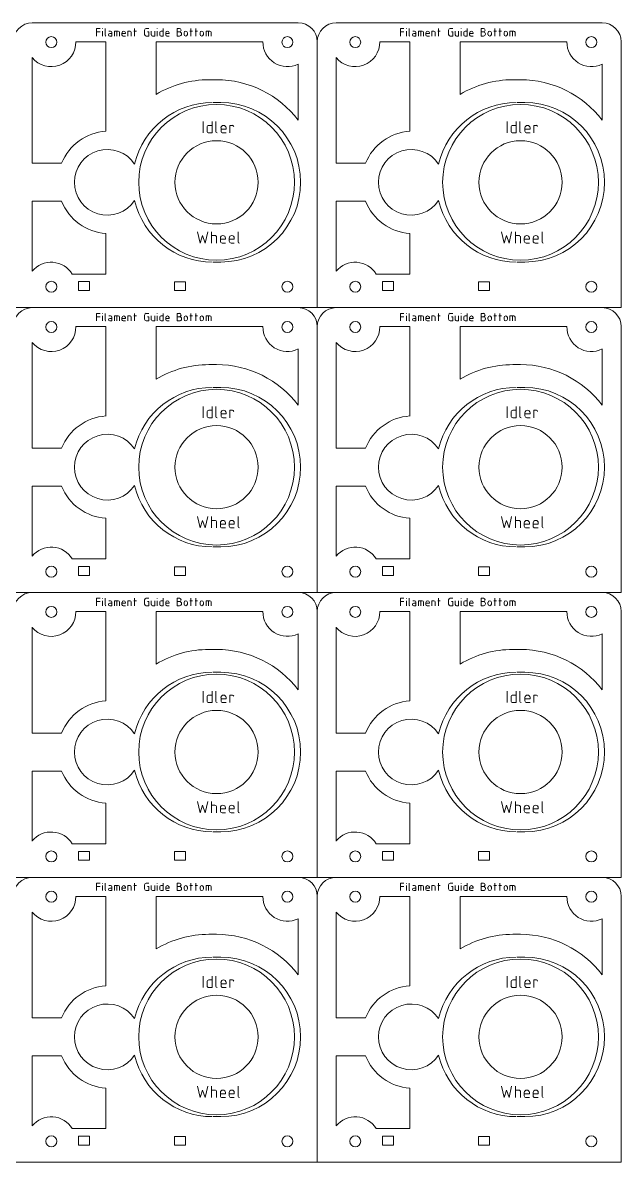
# Model space of a CAD drawing. Header units: millimetres. Extents: x 0 to 560, y 2 to 302.
# Drawn here: x 402.5 to 560, y 2.5 to 302.5 of the extents above; entities that cross this region are included whole.
import ezdxf

# ---------------------------------------------------------------- set-up
doc = ezdxf.new("R2010")
doc.units = ezdxf.units.MM
for name, color, linetype, lineweight, true_color in [('Filament Guide Bottom', 7, 'CONTINUOUS', 0, 0x000000), ('Filament Guide Bottom Honeycomb', 7, 'CONTINUOUS', 0, 0x000000), ('Filament Guide Bottom Text', 4, 'CONTINUOUS', 0, 0x00ffff), ('Idler Wheel', 7, 'CONTINUOUS', 0, 0x000000), ('Idler Wheel Text', 4, 'CONTINUOUS', 0, 0x00ffff)]:
    doc.layers.add(name, color=color, linetype=linetype, lineweight=lineweight, true_color=true_color)

msp = doc.modelspace()

# ---------------------------------------------------------------- linework, layer by layer
at = {"layer": 'Filament Guide Bottom'}
for p, q in [((475, 302.5), (405, 302.5)), ((485, 302.5), (555, 302.5)), ((480, 227.5), (480, 297.5)), ((560, 227.5), (560, 297.5)), ((452.62, 281.5), (454.62, 281.5)), ((532.62, 281.5), (534.62, 281.5)), ((452.62, 239.5), (454.62, 239.5)), ((532.62, 239.5), (534.62, 239.5)), ((420.07, 234.35), (417.17, 234.35)), ((417.17, 234.35), (417.17, 232)), ((420.07, 232), (420.07, 234.35)), ((442.42, 234.3), (445.32, 234.3)), ((442.42, 232), (442.42, 234.3)), ((445.32, 234.3), (445.32, 232)), ((500.07, 234.35), (497.17, 234.35)), ((497.17, 234.35), (497.17, 232)), ((500.07, 232), (500.07, 234.35)), ((522.42, 234.3), (525.32, 234.3)), ((522.42, 232), (522.42, 234.3)), ((525.32, 234.3), (525.32, 232)), ((417.17, 232), (420.07, 232)), ((445.32, 232), (442.42, 232)), ((497.17, 232), (500.07, 232)), ((525.32, 232), (522.42, 232)), ((480, 227.5), (400, 227.5)), ((560, 227.5), (480, 227.5)), ((480, 152.5), (480, 222.5)), ((560, 152.5), (560, 222.5)), ((452.62, 206.5), (454.62, 206.5)), ((532.62, 206.5), (534.62, 206.5)), ((452.62, 164.5), (454.62, 164.5)), ((532.62, 164.5), (534.62, 164.5)), ((420.07, 159.35), (417.17, 159.35)), ((417.17, 159.35), (417.17, 157)), ((420.07, 157), (420.07, 159.35)), ((442.42, 159.3), (445.32, 159.3)), ((442.42, 157), (442.42, 159.3)), ((445.32, 159.3), (445.32, 157)), ((500.07, 159.35), (497.17, 159.35)), ((497.17, 159.35), (497.17, 157)), ((500.07, 157), (500.07, 159.35)), ((522.42, 159.3), (525.32, 159.3)), ((522.42, 157), (522.42, 159.3)), ((525.32, 159.3), (525.32, 157)), ((417.17, 157), (420.07, 157)), ((445.32, 157), (442.42, 157)), ((497.17, 157), (500.07, 157)), ((525.32, 157), (522.42, 157)), ((480, 152.5), (400, 152.5)), ((560, 152.5), (480, 152.5)), ((480, 77.5), (480, 147.5)), ((560, 77.5), (560, 147.5)), ((452.62, 131.5), (454.62, 131.5)), ((532.62, 131.5), (534.62, 131.5)), ((452.62, 89.5), (454.62, 89.5)), ((532.62, 89.5), (534.62, 89.5)), ((420.07, 84.35), (417.17, 84.35)), ((417.17, 84.35), (417.17, 82)), ((420.07, 82), (420.07, 84.35)), ((442.42, 84.3), (445.32, 84.3)), ((442.42, 82), (442.42, 84.3)), ((445.32, 84.3), (445.32, 82)), ((500.07, 84.35), (497.17, 84.35)), ((497.17, 84.35), (497.17, 82)), ((500.07, 82), (500.07, 84.35)), ((522.42, 84.3), (525.32, 84.3)), ((522.42, 82), (522.42, 84.3)), ((525.32, 84.3), (525.32, 82)), ((417.17, 82), (420.07, 82)), ((445.32, 82), (442.42, 82)), ((497.17, 82), (500.07, 82)), ((525.32, 82), (522.42, 82)), ((480, 77.5), (400, 77.5)), ((560, 77.5), (480, 77.5)), ((480, 2.5), (480, 72.5)), ((560, 2.5), (560, 72.5)), ((452.62, 56.5), (454.62, 56.5)), ((532.62, 56.5), (534.62, 56.5)), ((452.62, 14.5), (454.62, 14.5)), ((532.62, 14.5), (534.62, 14.5)), ((420.07, 9.35), (417.17, 9.35)), ((417.17, 9.35), (417.17, 7)), ((420.07, 7), (420.07, 9.35)), ((442.42, 9.3), (445.32, 9.3)), ((442.42, 7), (442.42, 9.3)), ((445.32, 9.3), (445.32, 7)), ((500.07, 9.35), (497.17, 9.35)), ((497.17, 9.35), (497.17, 7)), ((500.07, 7), (500.07, 9.35)), ((522.42, 9.3), (525.32, 9.3)), ((522.42, 7), (522.42, 9.3)), ((525.32, 9.3), (525.32, 7)), ((417.17, 7), (420.07, 7)), ((445.32, 7), (442.42, 7)), ((497.17, 7), (500.07, 7)), ((525.32, 7), (522.42, 7)), ((480, 2.5), (400, 2.5)), ((560, 2.5), (480, 2.5))]:
    msp.add_line(p, q, dxfattribs=at)
for centre in [(410, 297.4), (472.15, 297.4), (490, 297.4), (552.15, 297.4), (410, 233), (472.15, 233), (490, 233), (552.15, 233), (410, 222.4), (472.15, 222.4), (490, 222.4), (552.15, 222.4), (410, 158), (472.15, 158), (490, 158), (552.15, 158), (410, 147.4), (472.15, 147.4), (490, 147.4), (552.15, 147.4), (410, 83), (472.15, 83), (490, 83), (552.15, 83), (410, 72.4), (472.15, 72.4), (490, 72.4), (552.15, 72.4), (410, 8), (472.15, 8), (490, 8), (552.15, 8)]:
    msp.add_circle(centre, 1.45, dxfattribs=at)
for centre, radius, start, end in [((405, 297.5), 5, 90, 180), ((475, 297.5), 5, 0, 90), ((485, 297.5), 5, 90, 180), ((555, 297.5), 5, 0, 90), ((452.37, 260.5), 21, 90, 166.7403), ((454.62, 260.5), 21, 270, 90), ((532.37, 260.5), 21, 90, 166.7403), ((534.62, 260.5), 21, 270, 90), ((424.75, 260.5), 8.65, 33.8376, 326.1624), ((504.75, 260.5), 8.65, 33.8376, 326.1624), ((452.37, 260.5), 21, 193.2597, 270), ((532.37, 260.5), 21, 193.2597, 270), ((405, 222.5), 5, 90, 180), ((475, 222.5), 5, 0, 90), ((485, 222.5), 5, 90, 180), ((555, 222.5), 5, 0, 90), ((452.37, 185.5), 21, 90, 166.7403), ((454.62, 185.5), 21, 270, 90), ((532.37, 185.5), 21, 90, 166.7403), ((534.62, 185.5), 21, 270, 90), ((424.75, 185.5), 8.65, 33.8376, 326.1624), ((504.75, 185.5), 8.65, 33.8376, 326.1624), ((452.37, 185.5), 21, 193.2597, 270), ((532.37, 185.5), 21, 193.2597, 270), ((405, 147.5), 5, 90, 180), ((475, 147.5), 5, 0, 90), ((485, 147.5), 5, 90, 180), ((555, 147.5), 5, 0, 90), ((452.37, 110.5), 21, 90, 166.7403), ((454.62, 110.5), 21, 270, 90), ((532.37, 110.5), 21, 90, 166.7403), ((534.62, 110.5), 21, 270, 90), ((424.75, 110.5), 8.65, 33.8376, 326.1624), ((504.75, 110.5), 8.65, 33.8376, 326.1624), ((452.37, 110.5), 21, 193.2597, 270), ((532.37, 110.5), 21, 193.2597, 270), ((405, 72.5), 5, 90, 180), ((475, 72.5), 5, 0, 90), ((485, 72.5), 5, 90, 180), ((555, 72.5), 5, 0, 90), ((452.37, 35.5), 21, 90, 166.7403), ((454.62, 35.5), 21, 270, 90), ((532.37, 35.5), 21, 90, 166.7403), ((534.62, 35.5), 21, 270, 90), ((424.75, 35.5), 8.65, 33.8376, 326.1624), ((504.75, 35.5), 8.65, 33.8376, 326.1624), ((452.37, 35.5), 21, 193.2597, 270), ((532.37, 35.5), 21, 193.2597, 270)]:
    msp.add_arc(centre, radius, start, end, dxfattribs=at)
at = {"layer": 'Filament Guide Bottom Honeycomb'}
for p, q in [((416.45, 297.5), (424.37, 297.5)), ((424.37, 297.5), (424.37, 273.97)), ((437.62, 297.5), (465.7, 297.5)), ((437.62, 283.66), (437.62, 297.5)), ((496.45, 297.5), (504.37, 297.5)), ((504.37, 297.5), (504.37, 273.97)), ((517.62, 297.5), (545.7, 297.5)), ((517.62, 283.66), (517.62, 297.5)), ((405, 293.33), (405, 265.5)), ((475, 291.61), (475, 276.83)), ((485, 293.33), (485, 265.5)), ((555, 291.61), (555, 276.83)), ((453.5, 287.5), (451.5, 287.5)), ((533.5, 287.5), (531.5, 287.5)), ((405, 265.5), (412.71, 265.5)), ((485, 265.5), (492.71, 265.5)), ((405, 237.07), (405, 255.5)), ((412.71, 255.5), (405, 255.5)), ((485, 237.07), (485, 255.5)), ((492.71, 255.5), (485, 255.5)), ((424.37, 236.35), (424.37, 247.03)), ((504.37, 236.35), (504.37, 247.03)), ((415.51, 236.35), (424.37, 236.35)), ((495.51, 236.35), (504.37, 236.35)), ((416.45, 222.5), (424.37, 222.5)), ((424.37, 222.5), (424.37, 198.97)), ((437.62, 222.5), (465.7, 222.5)), ((437.62, 208.66), (437.62, 222.5)), ((496.45, 222.5), (504.37, 222.5)), ((504.37, 222.5), (504.37, 198.97)), ((517.62, 222.5), (545.7, 222.5)), ((517.62, 208.66), (517.62, 222.5)), ((405, 218.33), (405, 190.5)), ((475, 216.61), (475, 201.83)), ((485, 218.33), (485, 190.5)), ((555, 216.61), (555, 201.83)), ((453.5, 212.5), (451.5, 212.5)), ((533.5, 212.5), (531.5, 212.5)), ((405, 190.5), (412.71, 190.5)), ((485, 190.5), (492.71, 190.5)), ((405, 162.07), (405, 180.5)), ((412.71, 180.5), (405, 180.5)), ((485, 162.07), (485, 180.5)), ((492.71, 180.5), (485, 180.5)), ((424.37, 161.35), (424.37, 172.03)), ((504.37, 161.35), (504.37, 172.03)), ((415.51, 161.35), (424.37, 161.35)), ((495.51, 161.35), (504.37, 161.35)), ((416.45, 147.5), (424.37, 147.5)), ((424.37, 147.5), (424.37, 123.97)), ((437.62, 147.5), (465.7, 147.5)), ((437.62, 133.66), (437.62, 147.5)), ((496.45, 147.5), (504.37, 147.5)), ((504.37, 147.5), (504.37, 123.97)), ((517.62, 147.5), (545.7, 147.5)), ((517.62, 133.66), (517.62, 147.5)), ((405, 143.33), (405, 115.5)), ((475, 141.61), (475, 126.83)), ((485, 143.33), (485, 115.5)), ((555, 141.61), (555, 126.83)), ((453.5, 137.5), (451.5, 137.5)), ((533.5, 137.5), (531.5, 137.5)), ((405, 115.5), (412.71, 115.5)), ((485, 115.5), (492.71, 115.5)), ((405, 87.07), (405, 105.5)), ((412.71, 105.5), (405, 105.5)), ((485, 87.07), (485, 105.5)), ((492.71, 105.5), (485, 105.5)), ((424.37, 86.35), (424.37, 97.03)), ((504.37, 86.35), (504.37, 97.03)), ((415.51, 86.35), (424.37, 86.35)), ((495.51, 86.35), (504.37, 86.35)), ((416.45, 72.5), (424.37, 72.5)), ((424.37, 72.5), (424.37, 48.97)), ((437.62, 72.5), (465.7, 72.5)), ((437.62, 58.66), (437.62, 72.5)), ((496.45, 72.5), (504.37, 72.5)), ((504.37, 72.5), (504.37, 48.97)), ((517.62, 72.5), (545.7, 72.5)), ((517.62, 58.66), (517.62, 72.5)), ((405, 68.33), (405, 40.5)), ((475, 66.61), (475, 51.83)), ((485, 68.33), (485, 40.5)), ((555, 66.61), (555, 51.83)), ((453.5, 62.5), (451.5, 62.5)), ((533.5, 62.5), (531.5, 62.5)), ((405, 40.5), (412.71, 40.5)), ((485, 40.5), (492.71, 40.5)), ((405, 12.07), (405, 30.5)), ((412.71, 30.5), (405, 30.5)), ((485, 12.07), (485, 30.5)), ((492.71, 30.5), (485, 30.5)), ((424.37, 11.35), (424.37, 22.03)), ((504.37, 11.35), (504.37, 22.03)), ((415.51, 11.35), (424.37, 11.35)), ((495.51, 11.35), (504.37, 11.35))]:
    msp.add_line(p, q, dxfattribs=at)
for centre, radius, start, end in [((410, 297.4), 6.45, 219.1774, 0.8883), ((472.15, 297.4), 6.45, 179.1117, 296.2226), ((490, 297.4), 6.45, 219.1774, 0.8883), ((552.15, 297.4), 6.45, 179.1117, 296.2226), ((451.5, 260.5), 27, 90, 120.9232), ((453.5, 260.5), 27, 37.2221, 90), ((531.5, 260.5), 27, 90, 120.9232), ((533.5, 260.5), 27, 37.2221, 90), ((425.25, 260.5), 13.5, 93.7162, 158.2615), ((505.25, 260.5), 13.5, 93.7162, 158.2615), ((425.25, 260.5), 13.5, 201.7385, 266.2838), ((505.25, 260.5), 13.5, 201.7385, 266.2838), ((410, 233), 6.45, 31.2907, 140.8226), ((490, 233), 6.45, 31.2907, 140.8226), ((410, 222.4), 6.45, 219.1774, 0.8883), ((472.15, 222.4), 6.45, 179.1117, 296.2226), ((490, 222.4), 6.45, 219.1774, 0.8883), ((552.15, 222.4), 6.45, 179.1117, 296.2226), ((451.5, 185.5), 27, 90, 120.9232), ((453.5, 185.5), 27, 37.2221, 90), ((531.5, 185.5), 27, 90, 120.9232), ((533.5, 185.5), 27, 37.2221, 90), ((425.25, 185.5), 13.5, 93.7162, 158.2615), ((505.25, 185.5), 13.5, 93.7162, 158.2615), ((425.25, 185.5), 13.5, 201.7385, 266.2838), ((505.25, 185.5), 13.5, 201.7385, 266.2838), ((410, 158), 6.45, 31.2907, 140.8226), ((490, 158), 6.45, 31.2907, 140.8226), ((410, 147.4), 6.45, 219.1774, 0.8883), ((472.15, 147.4), 6.45, 179.1117, 296.2226), ((490, 147.4), 6.45, 219.1774, 0.8883), ((552.15, 147.4), 6.45, 179.1117, 296.2226), ((451.5, 110.5), 27, 90, 120.9232), ((453.5, 110.5), 27, 37.2221, 90), ((531.5, 110.5), 27, 90, 120.9232), ((533.5, 110.5), 27, 37.2221, 90), ((425.25, 110.5), 13.5, 93.7162, 158.2615), ((505.25, 110.5), 13.5, 93.7162, 158.2615), ((425.25, 110.5), 13.5, 201.7385, 266.2838), ((505.25, 110.5), 13.5, 201.7385, 266.2838), ((410, 83), 6.45, 31.2907, 140.8226), ((490, 83), 6.45, 31.2907, 140.8226), ((410, 72.4), 6.45, 219.1774, 0.8883), ((472.15, 72.4), 6.45, 179.1117, 296.2226), ((490, 72.4), 6.45, 219.1774, 0.8883), ((552.15, 72.4), 6.45, 179.1117, 296.2226), ((451.5, 35.5), 27, 90, 120.9232), ((453.5, 35.5), 27, 37.2221, 90), ((531.5, 35.5), 27, 90, 120.9232), ((533.5, 35.5), 27, 37.2221, 90), ((425.25, 35.5), 13.5, 93.7162, 158.2615), ((505.25, 35.5), 13.5, 93.7162, 158.2615), ((425.25, 35.5), 13.5, 201.7385, 266.2838), ((505.25, 35.5), 13.5, 201.7385, 266.2838), ((410, 8), 6.45, 31.2907, 140.8226), ((490, 8), 6.45, 31.2907, 140.8226)]:
    msp.add_arc(centre, radius, start, end, dxfattribs=at)
at = {"layer": 'Filament Guide Bottom Text'}
for p, q in [((422.83, 301), (421.94, 301)), ((421.94, 301), (421.94, 299)), ((421.94, 300.11), (422.83, 300.11)), ((423.5, 300.89), (423.5, 301)), ((423.5, 299), (423.5, 300.33)), ((424.17, 301), (424.17, 299.22)), ((425.17, 300.33), (425.61, 300.33)), ((426.61, 299), (426.61, 300.33)), ((426.61, 300.33), (427.61, 300.33)), ((427.28, 300.33), (427.28, 299)), ((430.17, 299), (430.17, 300.33)), ((430.17, 300.33), (430.72, 300.33)), ((431.72, 300.33), (432.39, 300.33)), ((431.94, 301), (431.94, 299)), ((434.56, 300.56), (434.56, 299.44)), ((435.67, 301), (435, 301)), ((435.67, 300.11), (435.33, 300.11)), ((435.67, 299), (435.67, 300.11)), ((436.33, 300.33), (436.33, 299.33)), ((437.22, 299), (437.22, 300.33)), ((437.89, 300.89), (437.89, 301)), ((437.89, 299), (437.89, 300.33)), ((438.89, 300.33), (439.44, 300.33)), ((439.44, 301), (439.44, 299)), ((443.17, 299), (443.17, 301)), ((443.17, 301), (443.72, 301)), ((443.17, 300.11), (443.74, 300.11)), ((446.5, 300.33), (447.17, 300.33)), ((446.72, 301), (446.72, 299)), ((447.83, 300.33), (448.5, 300.33)), ((448.06, 301), (448.06, 299)), ((450.72, 299), (450.72, 300.33)), ((450.72, 300.33), (451.72, 300.33)), ((451.39, 300.33), (451.39, 299)), ((502.83, 301), (501.94, 301)), ((501.94, 301), (501.94, 299)), ((501.94, 300.11), (502.83, 300.11)), ((503.5, 300.89), (503.5, 301)), ((503.5, 299), (503.5, 300.33)), ((504.17, 301), (504.17, 299.22)), ((505.17, 300.33), (505.61, 300.33)), ((506.61, 299), (506.61, 300.33)), ((506.61, 300.33), (507.61, 300.33)), ((507.28, 300.33), (507.28, 299)), ((510.17, 299), (510.17, 300.33)), ((510.17, 300.33), (510.72, 300.33)), ((511.72, 300.33), (512.39, 300.33)), ((511.94, 301), (511.94, 299)), ((514.56, 300.56), (514.56, 299.44)), ((515.67, 301), (515, 301)), ((515.67, 300.11), (515.33, 300.11)), ((515.67, 299), (515.67, 300.11)), ((516.33, 300.33), (516.33, 299.33)), ((517.22, 299), (517.22, 300.33)), ((517.89, 300.89), (517.89, 301)), ((517.89, 299), (517.89, 300.33)), ((518.89, 300.33), (519.44, 300.33)), ((519.44, 301), (519.44, 299)), ((523.17, 299), (523.17, 301)), ((523.17, 301), (523.72, 301)), ((523.17, 300.11), (523.74, 300.11)), ((526.5, 300.33), (527.17, 300.33)), ((526.72, 301), (526.72, 299)), ((527.83, 300.33), (528.5, 300.33)), ((528.06, 301), (528.06, 299)), ((530.72, 299), (530.72, 300.33)), ((530.72, 300.33), (531.72, 300.33)), ((531.39, 300.33), (531.39, 299)), ((425.39, 299.67), (425.94, 299.67)), ((425.94, 299), (425.39, 299)), ((425.94, 300), (425.94, 299)), ((427.94, 300), (427.94, 299)), ((428.61, 299.89), (428.61, 299.33)), ((428.61, 299.67), (429.5, 299.67)), ((428.94, 299), (429.5, 299)), ((429.5, 299.67), (429.5, 299.89)), ((431.06, 300), (431.06, 299)), ((435, 299), (435.67, 299)), ((436.67, 299), (437.22, 299)), ((438.56, 299.33), (438.56, 300)), ((439.44, 299), (438.89, 299)), ((440.11, 299.89), (440.11, 299.33)), ((440.11, 299.67), (441, 299.67)), ((440.44, 299), (441, 299)), ((441, 299.67), (441, 299.89)), ((443.74, 299), (443.17, 299)), ((444.28, 299.58), (444.28, 299.53)), ((444.94, 299.89), (444.94, 299.44)), ((445.83, 299.44), (445.83, 299.89)), ((449.17, 299.89), (449.17, 299.44)), ((450.06, 299.44), (450.06, 299.89)), ((452.06, 300), (452.06, 299)), ((505.39, 299.67), (505.94, 299.67)), ((505.94, 299), (505.39, 299)), ((505.94, 300), (505.94, 299)), ((507.94, 300), (507.94, 299)), ((508.61, 299.89), (508.61, 299.33)), ((508.61, 299.67), (509.5, 299.67)), ((508.94, 299), (509.5, 299)), ((509.5, 299.67), (509.5, 299.89)), ((511.06, 300), (511.06, 299)), ((515, 299), (515.67, 299)), ((516.67, 299), (517.22, 299)), ((518.56, 299.33), (518.56, 300)), ((519.44, 299), (518.89, 299)), ((520.11, 299.89), (520.11, 299.33)), ((520.11, 299.67), (521, 299.67)), ((520.44, 299), (521, 299)), ((521, 299.67), (521, 299.89)), ((523.74, 299), (523.17, 299)), ((524.28, 299.58), (524.28, 299.53)), ((524.94, 299.89), (524.94, 299.44)), ((525.83, 299.44), (525.83, 299.89)), ((529.17, 299.89), (529.17, 299.44)), ((530.06, 299.44), (530.06, 299.89)), ((532.06, 300), (532.06, 299)), ((422.83, 226), (421.94, 226)), ((421.94, 226), (421.94, 224)), ((421.94, 225.11), (422.83, 225.11)), ((423.5, 225.89), (423.5, 226)), ((423.5, 224), (423.5, 225.33)), ((424.17, 226), (424.17, 224.22)), ((425.17, 225.33), (425.61, 225.33)), ((426.61, 224), (426.61, 225.33)), ((426.61, 225.33), (427.61, 225.33)), ((427.28, 225.33), (427.28, 224)), ((430.17, 224), (430.17, 225.33)), ((430.17, 225.33), (430.72, 225.33)), ((431.72, 225.33), (432.39, 225.33)), ((431.94, 226), (431.94, 224)), ((434.56, 225.56), (434.56, 224.44)), ((435.67, 226), (435, 226)), ((435.67, 225.11), (435.33, 225.11)), ((435.67, 224), (435.67, 225.11)), ((436.33, 225.33), (436.33, 224.33)), ((437.22, 224), (437.22, 225.33)), ((437.89, 225.89), (437.89, 226)), ((437.89, 224), (437.89, 225.33)), ((438.89, 225.33), (439.44, 225.33)), ((439.44, 226), (439.44, 224)), ((443.17, 224), (443.17, 226)), ((443.17, 226), (443.72, 226)), ((443.17, 225.11), (443.74, 225.11)), ((446.5, 225.33), (447.17, 225.33)), ((446.72, 226), (446.72, 224)), ((447.83, 225.33), (448.5, 225.33)), ((448.06, 226), (448.06, 224)), ((450.72, 224), (450.72, 225.33)), ((450.72, 225.33), (451.72, 225.33)), ((451.39, 225.33), (451.39, 224)), ((502.83, 226), (501.94, 226)), ((501.94, 226), (501.94, 224)), ((501.94, 225.11), (502.83, 225.11)), ((503.5, 225.89), (503.5, 226)), ((503.5, 224), (503.5, 225.33)), ((504.17, 226), (504.17, 224.22)), ((505.17, 225.33), (505.61, 225.33)), ((506.61, 224), (506.61, 225.33)), ((506.61, 225.33), (507.61, 225.33)), ((507.28, 225.33), (507.28, 224)), ((510.17, 224), (510.17, 225.33)), ((510.17, 225.33), (510.72, 225.33)), ((511.72, 225.33), (512.39, 225.33)), ((511.94, 226), (511.94, 224)), ((514.56, 225.56), (514.56, 224.44)), ((515.67, 226), (515, 226)), ((515.67, 225.11), (515.33, 225.11)), ((515.67, 224), (515.67, 225.11)), ((516.33, 225.33), (516.33, 224.33)), ((517.22, 224), (517.22, 225.33)), ((517.89, 225.89), (517.89, 226)), ((517.89, 224), (517.89, 225.33)), ((518.89, 225.33), (519.44, 225.33)), ((519.44, 226), (519.44, 224)), ((523.17, 224), (523.17, 226)), ((523.17, 226), (523.72, 226)), ((523.17, 225.11), (523.74, 225.11)), ((526.5, 225.33), (527.17, 225.33)), ((526.72, 226), (526.72, 224)), ((527.83, 225.33), (528.5, 225.33)), ((528.06, 226), (528.06, 224)), ((530.72, 224), (530.72, 225.33)), ((530.72, 225.33), (531.72, 225.33)), ((531.39, 225.33), (531.39, 224)), ((425.39, 224.67), (425.94, 224.67)), ((425.94, 224), (425.39, 224)), ((425.94, 225), (425.94, 224)), ((427.94, 225), (427.94, 224)), ((428.61, 224.89), (428.61, 224.33)), ((428.61, 224.67), (429.5, 224.67)), ((428.94, 224), (429.5, 224)), ((429.5, 224.67), (429.5, 224.89)), ((431.06, 225), (431.06, 224)), ((435, 224), (435.67, 224)), ((436.67, 224), (437.22, 224)), ((438.56, 224.33), (438.56, 225)), ((439.44, 224), (438.89, 224)), ((440.11, 224.89), (440.11, 224.33)), ((440.11, 224.67), (441, 224.67)), ((440.44, 224), (441, 224)), ((441, 224.67), (441, 224.89)), ((443.74, 224), (443.17, 224)), ((444.28, 224.58), (444.28, 224.53)), ((444.94, 224.89), (444.94, 224.44)), ((445.83, 224.44), (445.83, 224.89)), ((449.17, 224.89), (449.17, 224.44)), ((450.06, 224.44), (450.06, 224.89)), ((452.06, 225), (452.06, 224)), ((505.39, 224.67), (505.94, 224.67)), ((505.94, 224), (505.39, 224)), ((505.94, 225), (505.94, 224)), ((507.94, 225), (507.94, 224)), ((508.61, 224.89), (508.61, 224.33)), ((508.61, 224.67), (509.5, 224.67)), ((508.94, 224), (509.5, 224)), ((509.5, 224.67), (509.5, 224.89)), ((511.06, 225), (511.06, 224)), ((515, 224), (515.67, 224)), ((516.67, 224), (517.22, 224)), ((518.56, 224.33), (518.56, 225)), ((519.44, 224), (518.89, 224)), ((520.11, 224.89), (520.11, 224.33)), ((520.11, 224.67), (521, 224.67)), ((520.44, 224), (521, 224)), ((521, 224.67), (521, 224.89)), ((523.74, 224), (523.17, 224)), ((524.28, 224.58), (524.28, 224.53)), ((524.94, 224.89), (524.94, 224.44)), ((525.83, 224.44), (525.83, 224.89)), ((529.17, 224.89), (529.17, 224.44)), ((530.06, 224.44), (530.06, 224.89)), ((532.06, 225), (532.06, 224)), ((422.83, 151), (421.94, 151)), ((421.94, 151), (421.94, 149)), ((421.94, 150.11), (422.83, 150.11)), ((423.5, 150.89), (423.5, 151)), ((423.5, 149), (423.5, 150.33)), ((424.17, 151), (424.17, 149.22)), ((425.17, 150.33), (425.61, 150.33)), ((426.61, 149), (426.61, 150.33)), ((426.61, 150.33), (427.61, 150.33)), ((427.28, 150.33), (427.28, 149)), ((430.17, 149), (430.17, 150.33)), ((430.17, 150.33), (430.72, 150.33)), ((431.72, 150.33), (432.39, 150.33)), ((431.94, 151), (431.94, 149)), ((434.56, 150.56), (434.56, 149.44)), ((435.67, 151), (435, 151)), ((435.67, 150.11), (435.33, 150.11)), ((435.67, 149), (435.67, 150.11)), ((436.33, 150.33), (436.33, 149.33)), ((437.22, 149), (437.22, 150.33)), ((437.89, 150.89), (437.89, 151)), ((437.89, 149), (437.89, 150.33)), ((438.89, 150.33), (439.44, 150.33)), ((439.44, 151), (439.44, 149)), ((443.17, 149), (443.17, 151)), ((443.17, 151), (443.72, 151)), ((443.17, 150.11), (443.74, 150.11)), ((446.5, 150.33), (447.17, 150.33)), ((446.72, 151), (446.72, 149)), ((447.83, 150.33), (448.5, 150.33)), ((448.06, 151), (448.06, 149)), ((450.72, 149), (450.72, 150.33)), ((450.72, 150.33), (451.72, 150.33)), ((451.39, 150.33), (451.39, 149)), ((502.83, 151), (501.94, 151)), ((501.94, 151), (501.94, 149)), ((501.94, 150.11), (502.83, 150.11)), ((503.5, 150.89), (503.5, 151)), ((503.5, 149), (503.5, 150.33)), ((504.17, 151), (504.17, 149.22)), ((505.17, 150.33), (505.61, 150.33)), ((506.61, 149), (506.61, 150.33)), ((506.61, 150.33), (507.61, 150.33)), ((507.28, 150.33), (507.28, 149)), ((510.17, 149), (510.17, 150.33)), ((510.17, 150.33), (510.72, 150.33)), ((511.72, 150.33), (512.39, 150.33)), ((511.94, 151), (511.94, 149)), ((514.56, 150.56), (514.56, 149.44)), ((515.67, 151), (515, 151)), ((515.67, 150.11), (515.33, 150.11)), ((515.67, 149), (515.67, 150.11)), ((516.33, 150.33), (516.33, 149.33)), ((517.22, 149), (517.22, 150.33)), ((517.89, 150.89), (517.89, 151)), ((517.89, 149), (517.89, 150.33)), ((518.89, 150.33), (519.44, 150.33)), ((519.44, 151), (519.44, 149)), ((523.17, 149), (523.17, 151)), ((523.17, 151), (523.72, 151)), ((523.17, 150.11), (523.74, 150.11)), ((526.5, 150.33), (527.17, 150.33)), ((526.72, 151), (526.72, 149)), ((527.83, 150.33), (528.5, 150.33)), ((528.06, 151), (528.06, 149)), ((530.72, 149), (530.72, 150.33)), ((530.72, 150.33), (531.72, 150.33)), ((531.39, 150.33), (531.39, 149)), ((425.39, 149.67), (425.94, 149.67)), ((425.94, 149), (425.39, 149)), ((425.94, 150), (425.94, 149)), ((427.94, 150), (427.94, 149)), ((428.61, 149.89), (428.61, 149.33)), ((428.61, 149.67), (429.5, 149.67)), ((428.94, 149), (429.5, 149)), ((429.5, 149.67), (429.5, 149.89)), ((431.06, 150), (431.06, 149)), ((435, 149), (435.67, 149)), ((436.67, 149), (437.22, 149)), ((438.56, 149.33), (438.56, 150)), ((439.44, 149), (438.89, 149)), ((440.11, 149.89), (440.11, 149.33)), ((440.11, 149.67), (441, 149.67)), ((440.44, 149), (441, 149)), ((441, 149.67), (441, 149.89)), ((443.74, 149), (443.17, 149)), ((444.28, 149.58), (444.28, 149.53)), ((444.94, 149.89), (444.94, 149.44)), ((445.83, 149.44), (445.83, 149.89)), ((449.17, 149.89), (449.17, 149.44)), ((450.06, 149.44), (450.06, 149.89)), ((452.06, 150), (452.06, 149)), ((505.39, 149.67), (505.94, 149.67)), ((505.94, 149), (505.39, 149)), ((505.94, 150), (505.94, 149)), ((507.94, 150), (507.94, 149)), ((508.61, 149.89), (508.61, 149.33)), ((508.61, 149.67), (509.5, 149.67)), ((508.94, 149), (509.5, 149)), ((509.5, 149.67), (509.5, 149.89)), ((511.06, 150), (511.06, 149)), ((515, 149), (515.67, 149)), ((516.67, 149), (517.22, 149)), ((518.56, 149.33), (518.56, 150)), ((519.44, 149), (518.89, 149)), ((520.11, 149.89), (520.11, 149.33)), ((520.11, 149.67), (521, 149.67)), ((520.44, 149), (521, 149)), ((521, 149.67), (521, 149.89)), ((523.74, 149), (523.17, 149)), ((524.28, 149.58), (524.28, 149.53)), ((524.94, 149.89), (524.94, 149.44)), ((525.83, 149.44), (525.83, 149.89)), ((529.17, 149.89), (529.17, 149.44)), ((530.06, 149.44), (530.06, 149.89)), ((532.06, 150), (532.06, 149)), ((422.83, 76), (421.94, 76)), ((421.94, 76), (421.94, 74)), ((421.94, 75.11), (422.83, 75.11)), ((423.5, 75.89), (423.5, 76)), ((423.5, 74), (423.5, 75.33)), ((424.17, 76), (424.17, 74.22)), ((425.17, 75.33), (425.61, 75.33)), ((426.61, 74), (426.61, 75.33)), ((426.61, 75.33), (427.61, 75.33)), ((427.28, 75.33), (427.28, 74)), ((430.17, 74), (430.17, 75.33)), ((430.17, 75.33), (430.72, 75.33)), ((431.72, 75.33), (432.39, 75.33)), ((431.94, 76), (431.94, 74)), ((434.56, 75.56), (434.56, 74.44)), ((435.67, 76), (435, 76)), ((435.67, 75.11), (435.33, 75.11)), ((435.67, 74), (435.67, 75.11)), ((436.33, 75.33), (436.33, 74.33)), ((437.22, 74), (437.22, 75.33)), ((437.89, 75.89), (437.89, 76)), ((437.89, 74), (437.89, 75.33)), ((438.89, 75.33), (439.44, 75.33)), ((439.44, 76), (439.44, 74)), ((443.17, 74), (443.17, 76)), ((443.17, 76), (443.72, 76)), ((443.17, 75.11), (443.74, 75.11)), ((446.5, 75.33), (447.17, 75.33)), ((446.72, 76), (446.72, 74)), ((447.83, 75.33), (448.5, 75.33)), ((448.06, 76), (448.06, 74)), ((450.72, 74), (450.72, 75.33)), ((450.72, 75.33), (451.72, 75.33)), ((451.39, 75.33), (451.39, 74)), ((502.83, 76), (501.94, 76)), ((501.94, 76), (501.94, 74)), ((501.94, 75.11), (502.83, 75.11)), ((503.5, 75.89), (503.5, 76)), ((503.5, 74), (503.5, 75.33)), ((504.17, 76), (504.17, 74.22)), ((505.17, 75.33), (505.61, 75.33)), ((506.61, 74), (506.61, 75.33)), ((506.61, 75.33), (507.61, 75.33)), ((507.28, 75.33), (507.28, 74)), ((510.17, 74), (510.17, 75.33)), ((510.17, 75.33), (510.72, 75.33)), ((511.72, 75.33), (512.39, 75.33)), ((511.94, 76), (511.94, 74)), ((514.56, 75.56), (514.56, 74.44)), ((515.67, 76), (515, 76)), ((515.67, 75.11), (515.33, 75.11)), ((515.67, 74), (515.67, 75.11)), ((516.33, 75.33), (516.33, 74.33)), ((517.22, 74), (517.22, 75.33)), ((517.89, 75.89), (517.89, 76)), ((517.89, 74), (517.89, 75.33)), ((518.89, 75.33), (519.44, 75.33)), ((519.44, 76), (519.44, 74)), ((523.17, 74), (523.17, 76)), ((523.17, 76), (523.72, 76)), ((523.17, 75.11), (523.74, 75.11)), ((526.5, 75.33), (527.17, 75.33)), ((526.72, 76), (526.72, 74)), ((527.83, 75.33), (528.5, 75.33)), ((528.06, 76), (528.06, 74)), ((530.72, 74), (530.72, 75.33)), ((530.72, 75.33), (531.72, 75.33)), ((531.39, 75.33), (531.39, 74)), ((425.39, 74.67), (425.94, 74.67)), ((425.94, 74), (425.39, 74)), ((425.94, 75), (425.94, 74)), ((427.94, 75), (427.94, 74)), ((428.61, 74.89), (428.61, 74.33)), ((428.61, 74.67), (429.5, 74.67)), ((428.94, 74), (429.5, 74)), ((429.5, 74.67), (429.5, 74.89)), ((431.06, 75), (431.06, 74)), ((435, 74), (435.67, 74)), ((436.67, 74), (437.22, 74)), ((438.56, 74.33), (438.56, 75)), ((439.44, 74), (438.89, 74)), ((440.11, 74.89), (440.11, 74.33)), ((440.11, 74.67), (441, 74.67)), ((440.44, 74), (441, 74)), ((441, 74.67), (441, 74.89)), ((443.74, 74), (443.17, 74)), ((444.28, 74.58), (444.28, 74.53)), ((444.94, 74.89), (444.94, 74.44)), ((445.83, 74.44), (445.83, 74.89)), ((449.17, 74.89), (449.17, 74.44)), ((450.06, 74.44), (450.06, 74.89)), ((452.06, 75), (452.06, 74)), ((505.39, 74.67), (505.94, 74.67)), ((505.94, 74), (505.39, 74)), ((505.94, 75), (505.94, 74)), ((507.94, 75), (507.94, 74)), ((508.61, 74.89), (508.61, 74.33)), ((508.61, 74.67), (509.5, 74.67)), ((508.94, 74), (509.5, 74)), ((509.5, 74.67), (509.5, 74.89)), ((511.06, 75), (511.06, 74)), ((515, 74), (515.67, 74)), ((516.67, 74), (517.22, 74)), ((518.56, 74.33), (518.56, 75)), ((519.44, 74), (518.89, 74)), ((520.11, 74.89), (520.11, 74.33)), ((520.11, 74.67), (521, 74.67)), ((520.44, 74), (521, 74)), ((521, 74.67), (521, 74.89)), ((523.74, 74), (523.17, 74)), ((524.28, 74.58), (524.28, 74.53)), ((524.94, 74.89), (524.94, 74.44)), ((525.83, 74.44), (525.83, 74.89)), ((529.17, 74.89), (529.17, 74.44)), ((530.06, 74.44), (530.06, 74.89)), ((532.06, 75), (532.06, 74))]:
    msp.add_line(p, q, dxfattribs=at)
for centre, radius, start, end in [((425.61, 300), 0.333, 0, 90), ((427.61, 300), 0.333, 0, 90), ((429.06, 299.89), 0.444, 0, 180), ((430.72, 300), 0.333, 0, 90), ((435, 300.56), 0.444, 90, 180), ((438.89, 300), 0.333, 90, 180), ((440.56, 299.89), 0.444, 0, 180), ((443.72, 300.56), 0.444, 270, 90), ((443.74, 299.58), 0.533, 0, 90), ((445.39, 299.89), 0.444, 0, 180), ((449.61, 299.89), 0.444, 0, 180), ((451.72, 300), 0.333, 0, 90), ((505.61, 300), 0.333, 0, 90), ((507.61, 300), 0.333, 0, 90), ((509.06, 299.89), 0.444, 0, 180), ((510.72, 300), 0.333, 0, 90), ((515, 300.56), 0.444, 90, 180), ((518.89, 300), 0.333, 90, 180), ((520.56, 299.89), 0.444, 0, 180), ((523.72, 300.56), 0.444, 270, 90), ((523.74, 299.58), 0.533, 0, 90), ((525.39, 299.89), 0.444, 0, 180), ((529.61, 299.89), 0.444, 0, 180), ((531.72, 300), 0.333, 0, 90), ((424.39, 299.22), 0.222, 180, 270), ((425.39, 299.33), 0.333, 90, 270), ((428.94, 299.33), 0.333, 180, 270), ((435, 299.44), 0.444, 180, 270), ((436.67, 299.33), 0.333, 180, 270), ((438.89, 299.33), 0.333, 180, 270), ((440.44, 299.33), 0.333, 180, 270), ((443.74, 299.53), 0.533, 270, 0), ((445.39, 299.44), 0.444, 180, 0), ((449.61, 299.44), 0.444, 180, 0), ((504.39, 299.22), 0.222, 180, 270), ((505.39, 299.33), 0.333, 90, 270), ((508.94, 299.33), 0.333, 180, 270), ((515, 299.44), 0.444, 180, 270), ((516.67, 299.33), 0.333, 180, 270), ((518.89, 299.33), 0.333, 180, 270), ((520.44, 299.33), 0.333, 180, 270), ((523.74, 299.53), 0.533, 270, 0), ((525.39, 299.44), 0.444, 180, 0), ((529.61, 299.44), 0.444, 180, 0), ((425.61, 225), 0.333, 0, 90), ((427.61, 225), 0.333, 0, 90), ((429.06, 224.89), 0.444, 0, 180), ((430.72, 225), 0.333, 0, 90), ((435, 225.56), 0.444, 90, 180), ((438.89, 225), 0.333, 90, 180), ((440.56, 224.89), 0.444, 0, 180), ((443.72, 225.56), 0.444, 270, 90), ((443.74, 224.58), 0.533, 0, 90), ((445.39, 224.89), 0.444, 0, 180), ((449.61, 224.89), 0.444, 0, 180), ((451.72, 225), 0.333, 0, 90), ((505.61, 225), 0.333, 0, 90), ((507.61, 225), 0.333, 0, 90), ((509.06, 224.89), 0.444, 0, 180), ((510.72, 225), 0.333, 0, 90), ((515, 225.56), 0.444, 90, 180), ((518.89, 225), 0.333, 90, 180), ((520.56, 224.89), 0.444, 0, 180), ((523.72, 225.56), 0.444, 270, 90), ((523.74, 224.58), 0.533, 0, 90), ((525.39, 224.89), 0.444, 0, 180), ((529.61, 224.89), 0.444, 0, 180), ((531.72, 225), 0.333, 0, 90), ((424.39, 224.22), 0.222, 180, 270), ((425.39, 224.33), 0.333, 90, 270), ((428.94, 224.33), 0.333, 180, 270), ((435, 224.44), 0.444, 180, 270), ((436.67, 224.33), 0.333, 180, 270), ((438.89, 224.33), 0.333, 180, 270), ((440.44, 224.33), 0.333, 180, 270), ((443.74, 224.53), 0.533, 270, 0), ((445.39, 224.44), 0.444, 180, 0), ((449.61, 224.44), 0.444, 180, 0), ((504.39, 224.22), 0.222, 180, 270), ((505.39, 224.33), 0.333, 90, 270), ((508.94, 224.33), 0.333, 180, 270), ((515, 224.44), 0.444, 180, 270), ((516.67, 224.33), 0.333, 180, 270), ((518.89, 224.33), 0.333, 180, 270), ((520.44, 224.33), 0.333, 180, 270), ((523.74, 224.53), 0.533, 270, 0), ((525.39, 224.44), 0.444, 180, 0), ((529.61, 224.44), 0.444, 180, 0), ((425.61, 150), 0.333, 0, 90), ((427.61, 150), 0.333, 0, 90), ((429.06, 149.89), 0.444, 0, 180), ((430.72, 150), 0.333, 0, 90), ((435, 150.56), 0.444, 90, 180), ((438.89, 150), 0.333, 90, 180), ((440.56, 149.89), 0.444, 0, 180), ((443.72, 150.56), 0.444, 270, 90), ((443.74, 149.58), 0.533, 0, 90), ((445.39, 149.89), 0.444, 0, 180), ((449.61, 149.89), 0.444, 0, 180), ((451.72, 150), 0.333, 0, 90), ((505.61, 150), 0.333, 0, 90), ((507.61, 150), 0.333, 0, 90), ((509.06, 149.89), 0.444, 0, 180), ((510.72, 150), 0.333, 0, 90), ((515, 150.56), 0.444, 90, 180), ((518.89, 150), 0.333, 90, 180), ((520.56, 149.89), 0.444, 0, 180), ((523.72, 150.56), 0.444, 270, 90), ((523.74, 149.58), 0.533, 0, 90), ((525.39, 149.89), 0.444, 0, 180), ((529.61, 149.89), 0.444, 0, 180), ((531.72, 150), 0.333, 0, 90), ((424.39, 149.22), 0.222, 180, 270), ((425.39, 149.33), 0.333, 90, 270), ((428.94, 149.33), 0.333, 180, 270), ((435, 149.44), 0.444, 180, 270), ((436.67, 149.33), 0.333, 180, 270), ((438.89, 149.33), 0.333, 180, 270), ((440.44, 149.33), 0.333, 180, 270), ((443.74, 149.53), 0.533, 270, 0), ((445.39, 149.44), 0.444, 180, 0), ((449.61, 149.44), 0.444, 180, 0), ((504.39, 149.22), 0.222, 180, 270), ((505.39, 149.33), 0.333, 90, 270), ((508.94, 149.33), 0.333, 180, 270), ((515, 149.44), 0.444, 180, 270), ((516.67, 149.33), 0.333, 180, 270), ((518.89, 149.33), 0.333, 180, 270), ((520.44, 149.33), 0.333, 180, 270), ((523.74, 149.53), 0.533, 270, 0), ((525.39, 149.44), 0.444, 180, 0), ((529.61, 149.44), 0.444, 180, 0), ((425.61, 75), 0.333, 0, 90), ((427.61, 75), 0.333, 0, 90), ((429.06, 74.89), 0.444, 0, 180), ((430.72, 75), 0.333, 0, 90), ((435, 75.56), 0.444, 90, 180), ((438.89, 75), 0.333, 90, 180), ((440.56, 74.89), 0.444, 0, 180), ((443.72, 75.56), 0.444, 270, 90), ((443.74, 74.58), 0.533, 0, 90), ((445.39, 74.89), 0.444, 0, 180), ((449.61, 74.89), 0.444, 0, 180), ((451.72, 75), 0.333, 0, 90), ((505.61, 75), 0.333, 0, 90), ((507.61, 75), 0.333, 0, 90), ((509.06, 74.89), 0.444, 0, 180), ((510.72, 75), 0.333, 0, 90), ((515, 75.56), 0.444, 90, 180), ((518.89, 75), 0.333, 90, 180), ((520.56, 74.89), 0.444, 0, 180), ((523.72, 75.56), 0.444, 270, 90), ((523.74, 74.58), 0.533, 0, 90), ((525.39, 74.89), 0.444, 0, 180), ((529.61, 74.89), 0.444, 0, 180), ((531.72, 75), 0.333, 0, 90), ((424.39, 74.22), 0.222, 180, 270), ((425.39, 74.33), 0.333, 90, 270), ((428.94, 74.33), 0.333, 180, 270), ((435, 74.44), 0.444, 180, 270), ((436.67, 74.33), 0.333, 180, 270), ((438.89, 74.33), 0.333, 180, 270), ((440.44, 74.33), 0.333, 180, 270), ((443.74, 74.53), 0.533, 270, 0), ((445.39, 74.44), 0.444, 180, 0), ((449.61, 74.44), 0.444, 180, 0), ((504.39, 74.22), 0.222, 180, 270), ((505.39, 74.33), 0.333, 90, 270), ((508.94, 74.33), 0.333, 180, 270), ((515, 74.44), 0.444, 180, 270), ((516.67, 74.33), 0.333, 180, 270), ((518.89, 74.33), 0.333, 180, 270), ((520.44, 74.33), 0.333, 180, 270), ((523.74, 74.53), 0.533, 270, 0), ((525.39, 74.44), 0.444, 180, 0), ((529.61, 74.44), 0.444, 180, 0)]:
    msp.add_arc(centre, radius, start, end, dxfattribs=at)
at = {"layer": 'Idler Wheel'}
for centre, radius in [((453.5, 260.5), 20.5), ((533.5, 260.5), 20.5), ((453.5, 260.5), 10.95), ((533.5, 260.5), 10.95), ((453.5, 185.5), 20.5), ((533.5, 185.5), 20.5), ((453.5, 185.5), 10.95), ((533.5, 185.5), 10.95), ((453.5, 110.5), 20.5), ((533.5, 110.5), 20.5), ((453.5, 110.5), 10.95), ((533.5, 110.5), 10.95), ((453.5, 35.5), 20.5), ((533.5, 35.5), 20.5), ((453.5, 35.5), 10.95), ((533.5, 35.5), 10.95)]:
    msp.add_circle(centre, radius, dxfattribs=at)
at = {"layer": 'Idler Wheel Text'}
for p, q in [((450, 276.5), (450, 273.5)), ((452.33, 276.5), (452.33, 273.5)), ((453.33, 276.5), (453.33, 273.83)), ((530, 276.5), (530, 273.5)), ((532.33, 276.5), (532.33, 273.5)), ((533.33, 276.5), (533.33, 273.83)), ((451, 274), (451, 275)), ((451.5, 275.5), (452.33, 275.5)), ((452.33, 273.5), (451.5, 273.5)), ((454.67, 274.83), (454.67, 274)), ((454.67, 274.5), (456, 274.5)), ((455.17, 273.5), (456, 273.5)), ((456, 274.5), (456, 274.83)), ((457, 273.5), (457, 275.5)), ((457, 275.5), (457.67, 275.5)), ((531, 274), (531, 275)), ((531.5, 275.5), (532.33, 275.5)), ((532.33, 273.5), (531.5, 273.5)), ((534.67, 274.83), (534.67, 274)), ((534.67, 274.5), (536, 274.5)), ((535.17, 273.5), (536, 273.5)), ((536, 274.5), (536, 274.83)), ((537, 273.5), (537, 275.5)), ((537, 275.5), (537.67, 275.5)), ((448.5, 247.5), (449.17, 244.5)), ((449.17, 244.5), (449.83, 246.5)), ((449.83, 246.5), (450.5, 244.5)), ((450.5, 244.5), (451.17, 247.5)), ((452.17, 247.5), (452.17, 244.5)), ((452.17, 246.5), (453, 246.5)), ((459.17, 247.5), (459.17, 244.83)), ((528.5, 247.5), (529.17, 244.5)), ((529.17, 244.5), (529.83, 246.5)), ((529.83, 246.5), (530.5, 244.5)), ((530.5, 244.5), (531.17, 247.5)), ((532.17, 247.5), (532.17, 244.5)), ((532.17, 246.5), (533, 246.5)), ((539.17, 247.5), (539.17, 244.83)), ((453.5, 246), (453.5, 244.5)), ((454.5, 245.83), (454.5, 245)), ((454.5, 245.5), (455.83, 245.5)), ((455, 244.5), (455.83, 244.5)), ((455.83, 245.5), (455.83, 245.83)), ((456.83, 245.83), (456.83, 245)), ((456.83, 245.5), (458.17, 245.5)), ((457.33, 244.5), (458.17, 244.5)), ((458.17, 245.5), (458.17, 245.83)), ((533.5, 246), (533.5, 244.5)), ((534.5, 245.83), (534.5, 245)), ((534.5, 245.5), (535.83, 245.5)), ((535, 244.5), (535.83, 244.5)), ((535.83, 245.5), (535.83, 245.83)), ((536.83, 245.83), (536.83, 245)), ((536.83, 245.5), (538.17, 245.5)), ((537.33, 244.5), (538.17, 244.5)), ((538.17, 245.5), (538.17, 245.83)), ((450, 201.5), (450, 198.5)), ((452.33, 201.5), (452.33, 198.5)), ((453.33, 201.5), (453.33, 198.83)), ((530, 201.5), (530, 198.5)), ((532.33, 201.5), (532.33, 198.5)), ((533.33, 201.5), (533.33, 198.83)), ((451, 199), (451, 200)), ((451.5, 200.5), (452.33, 200.5)), ((452.33, 198.5), (451.5, 198.5)), ((454.67, 199.83), (454.67, 199)), ((454.67, 199.5), (456, 199.5)), ((455.17, 198.5), (456, 198.5)), ((456, 199.5), (456, 199.83)), ((457, 198.5), (457, 200.5)), ((457, 200.5), (457.67, 200.5)), ((531, 199), (531, 200)), ((531.5, 200.5), (532.33, 200.5)), ((532.33, 198.5), (531.5, 198.5)), ((534.67, 199.83), (534.67, 199)), ((534.67, 199.5), (536, 199.5)), ((535.17, 198.5), (536, 198.5)), ((536, 199.5), (536, 199.83)), ((537, 198.5), (537, 200.5)), ((537, 200.5), (537.67, 200.5)), ((448.5, 172.5), (449.17, 169.5)), ((449.17, 169.5), (449.83, 171.5)), ((449.83, 171.5), (450.5, 169.5)), ((450.5, 169.5), (451.17, 172.5)), ((452.17, 172.5), (452.17, 169.5)), ((452.17, 171.5), (453, 171.5)), ((459.17, 172.5), (459.17, 169.83)), ((528.5, 172.5), (529.17, 169.5)), ((529.17, 169.5), (529.83, 171.5)), ((529.83, 171.5), (530.5, 169.5)), ((530.5, 169.5), (531.17, 172.5)), ((532.17, 172.5), (532.17, 169.5)), ((532.17, 171.5), (533, 171.5)), ((539.17, 172.5), (539.17, 169.83)), ((453.5, 171), (453.5, 169.5)), ((454.5, 170.83), (454.5, 170)), ((454.5, 170.5), (455.83, 170.5)), ((455, 169.5), (455.83, 169.5)), ((455.83, 170.5), (455.83, 170.83)), ((456.83, 170.83), (456.83, 170)), ((456.83, 170.5), (458.17, 170.5)), ((457.33, 169.5), (458.17, 169.5)), ((458.17, 170.5), (458.17, 170.83)), ((533.5, 171), (533.5, 169.5)), ((534.5, 170.83), (534.5, 170)), ((534.5, 170.5), (535.83, 170.5)), ((535, 169.5), (535.83, 169.5)), ((535.83, 170.5), (535.83, 170.83)), ((536.83, 170.83), (536.83, 170)), ((536.83, 170.5), (538.17, 170.5)), ((537.33, 169.5), (538.17, 169.5)), ((538.17, 170.5), (538.17, 170.83)), ((450, 126.5), (450, 123.5)), ((452.33, 126.5), (452.33, 123.5)), ((453.33, 126.5), (453.33, 123.83)), ((530, 126.5), (530, 123.5)), ((532.33, 126.5), (532.33, 123.5)), ((533.33, 126.5), (533.33, 123.83)), ((451, 124), (451, 125)), ((451.5, 125.5), (452.33, 125.5)), ((452.33, 123.5), (451.5, 123.5)), ((454.67, 124.83), (454.67, 124)), ((454.67, 124.5), (456, 124.5)), ((455.17, 123.5), (456, 123.5)), ((456, 124.5), (456, 124.83)), ((457, 123.5), (457, 125.5)), ((457, 125.5), (457.67, 125.5)), ((531, 124), (531, 125)), ((531.5, 125.5), (532.33, 125.5)), ((532.33, 123.5), (531.5, 123.5)), ((534.67, 124.83), (534.67, 124)), ((534.67, 124.5), (536, 124.5)), ((535.17, 123.5), (536, 123.5)), ((536, 124.5), (536, 124.83)), ((537, 123.5), (537, 125.5)), ((537, 125.5), (537.67, 125.5)), ((448.5, 97.5), (449.17, 94.5)), ((449.17, 94.5), (449.83, 96.5)), ((449.83, 96.5), (450.5, 94.5)), ((450.5, 94.5), (451.17, 97.5)), ((452.17, 97.5), (452.17, 94.5)), ((452.17, 96.5), (453, 96.5)), ((459.17, 97.5), (459.17, 94.83)), ((528.5, 97.5), (529.17, 94.5)), ((529.17, 94.5), (529.83, 96.5)), ((529.83, 96.5), (530.5, 94.5)), ((530.5, 94.5), (531.17, 97.5)), ((532.17, 97.5), (532.17, 94.5)), ((532.17, 96.5), (533, 96.5)), ((539.17, 97.5), (539.17, 94.83)), ((453.5, 96), (453.5, 94.5)), ((454.5, 95.83), (454.5, 95)), ((454.5, 95.5), (455.83, 95.5)), ((455, 94.5), (455.83, 94.5)), ((455.83, 95.5), (455.83, 95.83)), ((456.83, 95.83), (456.83, 95)), ((456.83, 95.5), (458.17, 95.5)), ((457.33, 94.5), (458.17, 94.5)), ((458.17, 95.5), (458.17, 95.83)), ((533.5, 96), (533.5, 94.5)), ((534.5, 95.83), (534.5, 95)), ((534.5, 95.5), (535.83, 95.5)), ((535, 94.5), (535.83, 94.5)), ((535.83, 95.5), (535.83, 95.83)), ((536.83, 95.83), (536.83, 95)), ((536.83, 95.5), (538.17, 95.5)), ((537.33, 94.5), (538.17, 94.5)), ((538.17, 95.5), (538.17, 95.83)), ((450, 51.5), (450, 48.5)), ((452.33, 51.5), (452.33, 48.5)), ((453.33, 51.5), (453.33, 48.83)), ((530, 51.5), (530, 48.5)), ((532.33, 51.5), (532.33, 48.5)), ((533.33, 51.5), (533.33, 48.83)), ((451, 49), (451, 50)), ((451.5, 50.5), (452.33, 50.5)), ((452.33, 48.5), (451.5, 48.5)), ((454.67, 49.83), (454.67, 49)), ((454.67, 49.5), (456, 49.5)), ((455.17, 48.5), (456, 48.5)), ((456, 49.5), (456, 49.83)), ((457, 48.5), (457, 50.5)), ((457, 50.5), (457.67, 50.5)), ((531, 49), (531, 50)), ((531.5, 50.5), (532.33, 50.5)), ((532.33, 48.5), (531.5, 48.5)), ((534.67, 49.83), (534.67, 49)), ((534.67, 49.5), (536, 49.5)), ((535.17, 48.5), (536, 48.5)), ((536, 49.5), (536, 49.83)), ((537, 48.5), (537, 50.5)), ((537, 50.5), (537.67, 50.5)), ((448.5, 22.5), (449.17, 19.5)), ((449.17, 19.5), (449.83, 21.5)), ((449.83, 21.5), (450.5, 19.5)), ((450.5, 19.5), (451.17, 22.5)), ((452.17, 22.5), (452.17, 19.5)), ((452.17, 21.5), (453, 21.5)), ((459.17, 22.5), (459.17, 19.83)), ((528.5, 22.5), (529.17, 19.5)), ((529.17, 19.5), (529.83, 21.5)), ((529.83, 21.5), (530.5, 19.5)), ((530.5, 19.5), (531.17, 22.5)), ((532.17, 22.5), (532.17, 19.5)), ((532.17, 21.5), (533, 21.5)), ((539.17, 22.5), (539.17, 19.83)), ((453.5, 21), (453.5, 19.5)), ((454.5, 20.83), (454.5, 20)), ((454.5, 20.5), (455.83, 20.5)), ((455, 19.5), (455.83, 19.5)), ((455.83, 20.5), (455.83, 20.83)), ((456.83, 20.83), (456.83, 20)), ((456.83, 20.5), (458.17, 20.5)), ((457.33, 19.5), (458.17, 19.5)), ((458.17, 20.5), (458.17, 20.83)), ((533.5, 21), (533.5, 19.5)), ((534.5, 20.83), (534.5, 20)), ((534.5, 20.5), (535.83, 20.5)), ((535, 19.5), (535.83, 19.5)), ((535.83, 20.5), (535.83, 20.83)), ((536.83, 20.83), (536.83, 20)), ((536.83, 20.5), (538.17, 20.5)), ((537.33, 19.5), (538.17, 19.5)), ((538.17, 20.5), (538.17, 20.83))]:
    msp.add_line(p, q, dxfattribs=at)
for centre, radius, start, end in [((451.5, 275), 0.5, 90, 180), ((451.5, 274), 0.5, 180, 270), ((453.67, 273.83), 0.333, 180, 270), ((455.33, 274.83), 0.667, 0, 180), ((455.17, 274), 0.5, 180, 270), ((457.67, 275.17), 0.333, 0, 90), ((531.5, 275), 0.5, 90, 180), ((531.5, 274), 0.5, 180, 270), ((533.67, 273.83), 0.333, 180, 270), ((535.33, 274.83), 0.667, 0, 180), ((535.17, 274), 0.5, 180, 270), ((537.67, 275.17), 0.333, 0, 90), ((453, 246), 0.5, 0, 90), ((455.17, 245.83), 0.667, 0, 180), ((457.5, 245.83), 0.667, 0, 180), ((533, 246), 0.5, 0, 90), ((535.17, 245.83), 0.667, 0, 180), ((537.5, 245.83), 0.667, 0, 180), ((455, 245), 0.5, 180, 270), ((457.33, 245), 0.5, 180, 270), ((459.5, 244.83), 0.333, 180, 270), ((535, 245), 0.5, 180, 270), ((537.33, 245), 0.5, 180, 270), ((539.5, 244.83), 0.333, 180, 270), ((451.5, 200), 0.5, 90, 180), ((451.5, 199), 0.5, 180, 270), ((453.67, 198.83), 0.333, 180, 270), ((455.33, 199.83), 0.667, 0, 180), ((455.17, 199), 0.5, 180, 270), ((457.67, 200.17), 0.333, 0, 90), ((531.5, 200), 0.5, 90, 180), ((531.5, 199), 0.5, 180, 270), ((533.67, 198.83), 0.333, 180, 270), ((535.33, 199.83), 0.667, 0, 180), ((535.17, 199), 0.5, 180, 270), ((537.67, 200.17), 0.333, 0, 90), ((453, 171), 0.5, 0, 90), ((455.17, 170.83), 0.667, 0, 180), ((457.5, 170.83), 0.667, 0, 180), ((533, 171), 0.5, 0, 90), ((535.17, 170.83), 0.667, 0, 180), ((537.5, 170.83), 0.667, 0, 180), ((455, 170), 0.5, 180, 270), ((457.33, 170), 0.5, 180, 270), ((459.5, 169.83), 0.333, 180, 270), ((535, 170), 0.5, 180, 270), ((537.33, 170), 0.5, 180, 270), ((539.5, 169.83), 0.333, 180, 270), ((451.5, 125), 0.5, 90, 180), ((451.5, 124), 0.5, 180, 270), ((453.67, 123.83), 0.333, 180, 270), ((455.33, 124.83), 0.667, 0, 180), ((455.17, 124), 0.5, 180, 270), ((457.67, 125.17), 0.333, 0, 90), ((531.5, 125), 0.5, 90, 180), ((531.5, 124), 0.5, 180, 270), ((533.67, 123.83), 0.333, 180, 270), ((535.33, 124.83), 0.667, 0, 180), ((535.17, 124), 0.5, 180, 270), ((537.67, 125.17), 0.333, 0, 90), ((453, 96), 0.5, 0, 90), ((455.17, 95.83), 0.667, 0, 180), ((457.5, 95.83), 0.667, 0, 180), ((533, 96), 0.5, 0, 90), ((535.17, 95.83), 0.667, 0, 180), ((537.5, 95.83), 0.667, 0, 180), ((455, 95), 0.5, 180, 270), ((457.33, 95), 0.5, 180, 270), ((459.5, 94.83), 0.333, 180, 270), ((535, 95), 0.5, 180, 270), ((537.33, 95), 0.5, 180, 270), ((539.5, 94.83), 0.333, 180, 270), ((451.5, 50), 0.5, 90, 180), ((451.5, 49), 0.5, 180, 270), ((453.67, 48.83), 0.333, 180, 270), ((455.33, 49.83), 0.667, 0, 180), ((455.17, 49), 0.5, 180, 270), ((457.67, 50.17), 0.333, 0, 90), ((531.5, 50), 0.5, 90, 180), ((531.5, 49), 0.5, 180, 270), ((533.67, 48.83), 0.333, 180, 270), ((535.33, 49.83), 0.667, 0, 180), ((535.17, 49), 0.5, 180, 270), ((537.67, 50.17), 0.333, 0, 90), ((453, 21), 0.5, 0, 90), ((455.17, 20.83), 0.667, 0, 180), ((457.5, 20.83), 0.667, 0, 180), ((533, 21), 0.5, 0, 90), ((535.17, 20.83), 0.667, 0, 180), ((537.5, 20.83), 0.667, 0, 180), ((455, 20), 0.5, 180, 270), ((457.33, 20), 0.5, 180, 270), ((459.5, 19.83), 0.333, 180, 270), ((535, 20), 0.5, 180, 270), ((537.33, 20), 0.5, 180, 270), ((539.5, 19.83), 0.333, 180, 270)]:
    msp.add_arc(centre, radius, start, end, dxfattribs=at)

doc.saveas('drawing.dxf')
